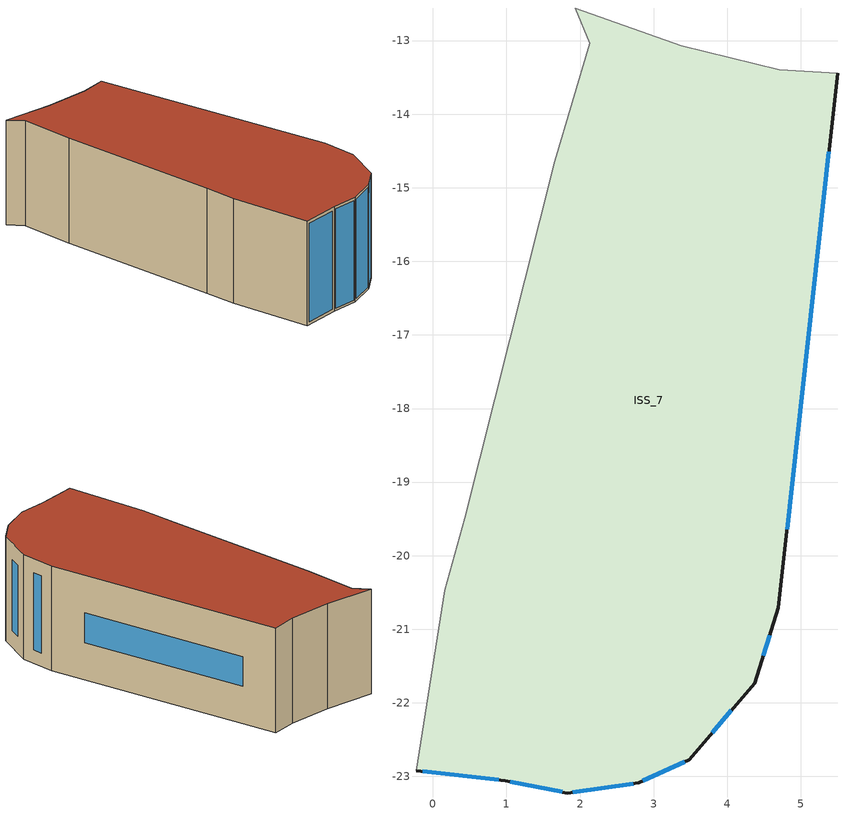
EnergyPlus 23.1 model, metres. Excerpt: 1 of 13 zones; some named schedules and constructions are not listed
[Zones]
ISS_7
 floor outside (90.1-2019 Nonresidential CZ 0 Exterior Floor (Mass)): -0.22,-22.92 0.16,-20.47 0.44,-19.49 1.65,-14.64 2.13,-13.04 1.93,-12.56 3.38,-13.07 4.71,-13.4 5.5,-13.44 4.7,-20.71 4.37,-21.73 3.48,-22.77 2.8,-23.09 1.83,-23.22 0.98,-23.06 z9
 wall outside (90.1-2019 Nonresidential CZ 0 Exterior Wall (Mass)): -0.22,-22.92 0.98,-23.06 1.83,-23.22 2.8,-23.09 3.48,-22.77 4.37,-21.73 4.7,-20.71 5.5,-13.44 z9:12
 wall to ISS_0 (Interior Partition (Mass)_FLIPPED): 5.5,-13.44 4.71,-13.4 3.38,-13.07 1.93,-12.56 2.13,-13.04 1.65,-14.64 0.44,-19.49 z9:12
 wall to ISS_11 (Interior Partition (Mass)): 0.44,-19.49 0.16,-20.47 -0.22,-22.92 z9:12
 window (90.1-2019 Nonresidential CZ 0 Glazing (Operable)): -0.13,-22.93 0.89,-23.05 z9.09:11.91; 1.05,-23.07 1.76,-23.21 z9.07:11.93; 1.9,-23.21 2.72,-23.1 z9.08:11.92; 2.85,-23.06 3.43,-22.8 z9.06:11.94; 3.8,-22.41 4.06,-22.1 z9.48:11.52; 4.49,-21.36 4.58,-21.08 z9.39:11.61; 4.81,-19.64 5.38,-14.51 z10.07:10.93
 roof outside (90.1-2019 Nonresidential CZ 0 Exterior Roof (Mass)): -0.22,-22.92 0.98,-23.06 1.83,-23.22 2.8,-23.09 3.48,-22.77 4.37,-21.73 4.7,-20.71 5.5,-13.44 4.71,-13.4 3.38,-13.07 1.93,-12.56 2.13,-13.04 1.65,-14.64 0.44,-19.49 0.16,-20.47 z12
[Schedule:Week:Daily]
NatVentAvail_ISS_9_24: ca33ea72-290d-466f-a10d-04f5078d5459, 80ac7100-fecc-432b-b8d8-0aef27925792, 0912e7bf-7941-4e81-81b9-3fe24044cb67, d3ac68ac-e5e1-41af-bbe9-eeafd04eb16f, 9366b974-fd66-436a-86a6-3dff316a52ed, 13d55ff6-3126-4d7e-a0b5-9d8af0269879, f26b9bc5-ebc0-49e0-b6f6-a9aecd680394, ca33ea72-290d-466f-a10d-04f5078d5459, ca33ea72-290d-466f-a10d-04f5078d5459, ca33ea72-290d-466f-a10d-04f5078d5459, ca33ea72-290d-466f-a10d-04f5078d5459, ca33ea72-290d-466f-a10d-04f5078d5459
NatVentAvail_ISS_9_25: 5e0caf0a-0975-4095-aeee-5177679fc916, ef3acc4a-62a7-4368-b11b-0bc0ee34e112, 768736c6-1e3d-478b-935d-de285d9124b7, a7131d28-bfe0-4a79-ba31-4b6647055931, 0b9b0190-0d32-4286-8001-29d5007821be, 1e2a233d-4ecc-4662-8356-21ca5b01d4a7, ed222975-a6bd-4094-8680-d0088485bc24, 5e0caf0a-0975-4095-aeee-5177679fc916, 5e0caf0a-0975-4095-aeee-5177679fc916, 5e0caf0a-0975-4095-aeee-5177679fc916, 5e0caf0a-0975-4095-aeee-5177679fc916, 5e0caf0a-0975-4095-aeee-5177679fc916
NatVentAvail_ISS_9_26: a0b2a994-346e-4f55-a40b-16c7d419b6a2, 93805fc4-68be-4367-b3d0-b1b0e915321a, 5b29b277-6946-4da2-9128-33dfe5b4a573, d8981ea7-3b19-4a0d-892a-4c63977dc961, 0f82b64c-7dc7-406a-8c1e-aa47caf37df0, e373829c-525b-4fac-a1b1-a8f08a7194f4, 21a982b9-085a-47cf-8ea2-cb4a41862746, a0b2a994-346e-4f55-a40b-16c7d419b6a2, a0b2a994-346e-4f55-a40b-16c7d419b6a2, a0b2a994-346e-4f55-a40b-16c7d419b6a2, a0b2a994-346e-4f55-a40b-16c7d419b6a2, a0b2a994-346e-4f55-a40b-16c7d419b6a2
NatVentAvail_ISS_9_27: 80324efd-f152-46ce-8575-1a18cefcb39a, 814fabf4-0522-4fe9-8f4f-1de8b595f9f5, d29c8621-b3bd-4f5f-961a-eec346ff4369, a817186f-8b5f-4d80-8c05-1cb199520749, 2dd3d1b6-e47b-47d8-8fa7-20257f54925f, b9bdd769-4ede-4986-a14d-4a501dff3d8b, 26786c90-2d85-41bd-bb4a-5ca09446c117, 80324efd-f152-46ce-8575-1a18cefcb39a, 80324efd-f152-46ce-8575-1a18cefcb39a, 80324efd-f152-46ce-8575-1a18cefcb39a, 80324efd-f152-46ce-8575-1a18cefcb39a, 80324efd-f152-46ce-8575-1a18cefcb39a
NatVentAvail_ISS_9_28: afddefd6-28d4-442d-ad49-25f7afed06cb, 11ce3725-ac08-45b4-8d15-dba4ddbf81b5, 5c9ea6a9-4a28-445d-8b68-fd476ea83ca3, bbbf1602-9477-4e5e-9481-cd1d7e6d0c49, 647e0f2c-778a-4d61-86bf-7f667cec723d, 7e8d2272-57f1-4e50-bfe5-2ae03f082589, 0210ffe0-c8c5-4704-a17c-30f6b7ba5182, afddefd6-28d4-442d-ad49-25f7afed06cb, afddefd6-28d4-442d-ad49-25f7afed06cb, afddefd6-28d4-442d-ad49-25f7afed06cb, afddefd6-28d4-442d-ad49-25f7afed06cb, afddefd6-28d4-442d-ad49-25f7afed06cb
NatVentAvail_ISS_9_29: 9743d7e3-5405-4d04-9865-b119cb90919b, 491b088b-98a8-4ca1-afb7-5d421815d782, ed3e7bd5-1fa8-481b-8e43-0912eb1fffae, 5533be66-3b4f-405b-b799-99f8e34f8cb0, 647e0f2c-778a-4d61-86bf-7f667cec723d, 647e0f2c-778a-4d61-86bf-7f667cec723d, 86fec154-2770-4333-869b-bb2f9d25b5ef, 9743d7e3-5405-4d04-9865-b119cb90919b, 9743d7e3-5405-4d04-9865-b119cb90919b, 9743d7e3-5405-4d04-9865-b119cb90919b, 9743d7e3-5405-4d04-9865-b119cb90919b, 9743d7e3-5405-4d04-9865-b119cb90919b
NatVentAvail_ISS_9_30: 61e7fb13-a446-4ec6-a607-a4a6cd2284d3, 47c5d768-7b4a-48a1-808d-429495cd01bc, da508a49-ad8b-4e53-b9b2-d0164f52c373, dcf350dc-4f7b-4b5e-b1b8-92644482046e, ee0a353c-06c1-410a-9095-8f6744b1c2f1, 93529c20-7374-44df-b5d5-3c3c54298201, ccaff583-bd9d-4d07-a1ac-620ebebbb31c, 61e7fb13-a446-4ec6-a607-a4a6cd2284d3, 61e7fb13-a446-4ec6-a607-a4a6cd2284d3, 61e7fb13-a446-4ec6-a607-a4a6cd2284d3, 61e7fb13-a446-4ec6-a607-a4a6cd2284d3, 61e7fb13-a446-4ec6-a607-a4a6cd2284d3
NatVentAvail_ISS_9_31: 82c106dd-bc00-4fce-8a04-eb4dc76f4f9c, 707ad967-478c-4ac9-9f56-108cb743e184, ed3e7bd5-1fa8-481b-8e43-0912eb1fffae, bbd0b068-26ff-4e4f-a8c0-b57341ff118f, 22fa6a63-464b-4f2c-a65c-d87b5fc7b7d2, 599195e0-ed3c-47ca-9420-8eb2dc85b173, 45bf7535-998e-43fd-8738-e1cb52290b51, 82c106dd-bc00-4fce-8a04-eb4dc76f4f9c, 82c106dd-bc00-4fce-8a04-eb4dc76f4f9c, 82c106dd-bc00-4fce-8a04-eb4dc76f4f9c, 82c106dd-bc00-4fce-8a04-eb4dc76f4f9c, 82c106dd-bc00-4fce-8a04-eb4dc76f4f9c
NatVentAvail_ISS_9_32: cabfadc2-6953-45da-a61a-3c777a358487, 6c62541d-0fa1-4a40-aa60-21a33239d522, 010681ba-3f35-4375-ab69-e478d26ef3a8, f4995040-d87e-4d6b-8b10-33307671ceab, 40516d12-9d9c-490d-bfd0-43ec75ffd147, f0ca66fc-98c0-45fc-b267-2071b25404df, 912a42c6-4e4a-4a4a-86b4-7e837848d989, cabfadc2-6953-45da-a61a-3c777a358487, cabfadc2-6953-45da-a61a-3c777a358487, cabfadc2-6953-45da-a61a-3c777a358487, cabfadc2-6953-45da-a61a-3c777a358487, cabfadc2-6953-45da-a61a-3c777a358487
NatVentAvail_ISS_9_33: dc0ba347-f5a3-4e9a-83c0-c83cc8bc54ae, ecea5fd7-fd1b-406f-aead-827340311a92, 2e9cac2a-bf76-4c29-afb8-0580842f94bd, 8ddd8f98-3bd6-4dbb-9028-2ad25883ccd4, 3e242ed7-cd6c-40cd-b18f-d34fd88d666a, 2e876ef0-6b14-469b-8aab-6b2f59b3159e, a575a69e-0300-4b39-b79f-9cb5c69989e1, dc0ba347-f5a3-4e9a-83c0-c83cc8bc54ae, dc0ba347-f5a3-4e9a-83c0-c83cc8bc54ae, dc0ba347-f5a3-4e9a-83c0-c83cc8bc54ae, dc0ba347-f5a3-4e9a-83c0-c83cc8bc54ae, dc0ba347-f5a3-4e9a-83c0-c83cc8bc54ae
NatVentAvail_ISS_9_34: c71735a8-d2ba-4572-830a-0894734640e5, 15a84b72-439d-4805-ac4c-ff4de479cb51, 99714c36-b1d6-4269-a341-3a8989bea4df, 2fba47ff-7b53-40d4-9c31-7281f1302855, 3bb729e9-ca62-4469-8274-3f21b47b349f, 8c979c6f-6f2c-4314-9f72-cd5781efeae1, c2eda44f-94bb-4372-852e-6bef2cd02afb, c71735a8-d2ba-4572-830a-0894734640e5, c71735a8-d2ba-4572-830a-0894734640e5, c71735a8-d2ba-4572-830a-0894734640e5, c71735a8-d2ba-4572-830a-0894734640e5, c71735a8-d2ba-4572-830a-0894734640e5
NatVentAvail_ISS_9_35: cb2e8875-93ba-420c-9320-8b74680c8990, e062ad48-5426-41dd-bf23-2009f85f336c, 31e6458c-07ac-4517-9220-31c48d09a3b9, 9b7d131e-3186-449e-8b52-dd4789ce3bba, a86efa0d-8891-41c0-89a9-eb536844657b, 035549cb-7cd7-4bfe-8bc9-e49292565a0c, bd6db147-fc37-4205-9b11-5b6f46a8a82d, cb2e8875-93ba-420c-9320-8b74680c8990, cb2e8875-93ba-420c-9320-8b74680c8990, cb2e8875-93ba-420c-9320-8b74680c8990, cb2e8875-93ba-420c-9320-8b74680c8990, cb2e8875-93ba-420c-9320-8b74680c8990
NatVentAvail_ISS_9_36: 14957d78-7096-4cd0-847d-719851f1f9cb, 556129f5-a8ab-42ab-bdec-427f6167c670, acefeeb5-6950-4d29-9a31-038535040565, c95166c3-0df7-4854-af66-5e402a93c156, f497b814-0ae1-4cd8-a428-8543eff9f638, e9c6165c-14cd-4937-a8e7-b565664e8b78, 768736c6-1e3d-478b-935d-de285d9124b7, 14957d78-7096-4cd0-847d-719851f1f9cb, 14957d78-7096-4cd0-847d-719851f1f9cb, 14957d78-7096-4cd0-847d-719851f1f9cb, 14957d78-7096-4cd0-847d-719851f1f9cb, 14957d78-7096-4cd0-847d-719851f1f9cb
NatVentAvail_ISS_9_37: 647e0f2c-778a-4d61-86bf-7f667cec723d, 3f10379c-0093-4767-992c-fd07ff15a921, a515830e-e99d-4f80-8d2d-bceac72bcc96, 708f4b1b-d897-4e40-ba31-5dcf786ec232, 88f0f781-2095-4cab-811f-fcbeafe84bf1, 9497c3f9-e4f3-4ae8-9b5e-6f440661514e, f0d131bc-7259-480b-abc7-8669a17035a5, 647e0f2c-778a-4d61-86bf-7f667cec723d, 647e0f2c-778a-4d61-86bf-7f667cec723d, 647e0f2c-778a-4d61-86bf-7f667cec723d, 647e0f2c-778a-4d61-86bf-7f667cec723d, 647e0f2c-778a-4d61-86bf-7f667cec723d
NatVentAvail_ISS_9_38: 38160a7b-cedf-439a-8059-5cf7941b4912, 03ce9e7a-65d5-46a4-8d63-0140e1345a37, 14957d78-7096-4cd0-847d-719851f1f9cb, cfbf5411-beb3-41e1-9a23-aa0ca608badd, 8dcef693-7ac2-4f5f-997f-bc84f486b6a7, 7eab9e2b-be06-4916-a95d-86be924a48ab, 54e0b8a6-a6b6-4136-87a9-f83568c42000, 38160a7b-cedf-439a-8059-5cf7941b4912, 38160a7b-cedf-439a-8059-5cf7941b4912, 38160a7b-cedf-439a-8059-5cf7941b4912, 38160a7b-cedf-439a-8059-5cf7941b4912, 38160a7b-cedf-439a-8059-5cf7941b4912
NatVentAvail_ISS_9_39: 42116582-086e-478e-a545-e69779dd8a52, 9d288bcf-82ae-4146-9808-df23f250a1dc, d05bd24d-796b-48bf-8bc5-fa42b119640c, 892ca305-55de-4dc0-af6a-51d8376fde55, 7994c865-9a9e-42bf-96af-63adb22c49f4, dce1a1f0-0f4f-47f8-879e-e82bf6481323, 647e0f2c-778a-4d61-86bf-7f667cec723d, 42116582-086e-478e-a545-e69779dd8a52, 42116582-086e-478e-a545-e69779dd8a52, 42116582-086e-478e-a545-e69779dd8a52, 42116582-086e-478e-a545-e69779dd8a52, 42116582-086e-478e-a545-e69779dd8a52
NatVentAvail_ISS_9_40: 5533be66-3b4f-405b-b799-99f8e34f8cb0, 62544955-a936-482c-906c-381c0f763359, 7b40fb9b-38a4-4381-aacb-8ca0e517f460, 6cff4513-23d9-4409-9f82-67d1129c049c, af7cea50-2548-4713-ade1-bb5f1317633d, a6147425-efa8-4ccf-b728-ea99352bfbcc, d3442ac6-991d-4841-938f-e4596bd3233e, 5533be66-3b4f-405b-b799-99f8e34f8cb0, 5533be66-3b4f-405b-b799-99f8e34f8cb0, 5533be66-3b4f-405b-b799-99f8e34f8cb0, 5533be66-3b4f-405b-b799-99f8e34f8cb0, 5533be66-3b4f-405b-b799-99f8e34f8cb0
NatVentAvail_ISS_9_41: 59d3c64f-cbeb-49ec-8387-58f3f2b90f9d, 66007fb2-c5ae-419e-81cc-261699452ae2, 7d14298f-0906-4f3e-9f36-b6a99c817ed8, bd011661-e40d-459e-81a3-81152da9ae29, a116ffe2-3308-46ed-a124-2af9f3d2e74a, db9fa88f-338c-411f-a84f-49e209720758, 803f9708-a926-4751-926f-f16e332721b0, 59d3c64f-cbeb-49ec-8387-58f3f2b90f9d, 59d3c64f-cbeb-49ec-8387-58f3f2b90f9d, 59d3c64f-cbeb-49ec-8387-58f3f2b90f9d, 59d3c64f-cbeb-49ec-8387-58f3f2b90f9d, 59d3c64f-cbeb-49ec-8387-58f3f2b90f9d
NatVentAvail_ISS_9_42: 2808f7b0-1c0f-4144-87d4-a76f10fee8d9, e3fb42f2-a6d4-4862-bf0f-71ab0796680f, 0818dc65-244d-4940-a860-a19bc4301a4e, 2a278de2-dc39-4bd9-9e82-1f718675efa6, b7428224-98b5-45bc-b742-e868bdf63f7d, ffb6534b-00db-462c-8b74-2842105eb40f, fecb7d50-88e2-4d1a-af6c-68455751857f, 2808f7b0-1c0f-4144-87d4-a76f10fee8d9, 2808f7b0-1c0f-4144-87d4-a76f10fee8d9, 2808f7b0-1c0f-4144-87d4-a76f10fee8d9, 2808f7b0-1c0f-4144-87d4-a76f10fee8d9, 2808f7b0-1c0f-4144-87d4-a76f10fee8d9
NatVentAvail_ISS_9_43: 9dc253b0-e231-4f2b-9ea7-828fee2c37e4, fa0bea73-c2e6-45e3-96d8-af98ac851d88, 9be23fc3-474e-46e7-80ab-479dcdd7b12c, 454bf78a-b83d-4394-8a58-09a865dced9e, b4d43366-15f9-4acc-a29f-34d4b033d256, 4871399f-b61b-4905-af7a-bcd03d8ceefa, 763d6eef-4fd2-4aa6-889b-548632fdfbdf, 9dc253b0-e231-4f2b-9ea7-828fee2c37e4, 9dc253b0-e231-4f2b-9ea7-828fee2c37e4, 9dc253b0-e231-4f2b-9ea7-828fee2c37e4, 9dc253b0-e231-4f2b-9ea7-828fee2c37e4, 9dc253b0-e231-4f2b-9ea7-828fee2c37e4
NatVentAvail_ISS_9_44: 0f435dd7-9992-4b1e-916b-d8ab013a0a25, af6d4643-a23d-428c-a926-324cae536613, 4a1d064e-6624-471d-9067-2aa29d2c6981, 5bd9e082-df74-473f-bff6-e8c21f54018f, 7245a75b-724e-4f00-8039-c1458dfc5d4f, 7cd69c54-cd54-49da-b36e-df01f1c90000, 5bc4788b-fd45-4e6f-9cfe-d2f56625bb94, 0f435dd7-9992-4b1e-916b-d8ab013a0a25, 0f435dd7-9992-4b1e-916b-d8ab013a0a25, 0f435dd7-9992-4b1e-916b-d8ab013a0a25, 0f435dd7-9992-4b1e-916b-d8ab013a0a25, 0f435dd7-9992-4b1e-916b-d8ab013a0a25
NatVentAvail_ISS_9_45: 2e6fd446-64fd-454b-83e0-e820f9a5f52d, 47c5d768-7b4a-48a1-808d-429495cd01bc, 24f82ca7-02df-4b2b-8431-49b57da55878, 9154eef6-d584-40c8-9aaf-951aa9aadaa9, d05bd24d-796b-48bf-8bc5-fa42b119640c, ff37fa68-dd59-4cdc-90b5-d7eb4149bc4b, 2e6fd446-64fd-454b-83e0-e820f9a5f52d, 2e6fd446-64fd-454b-83e0-e820f9a5f52d, 2e6fd446-64fd-454b-83e0-e820f9a5f52d, 2e6fd446-64fd-454b-83e0-e820f9a5f52d, 2e6fd446-64fd-454b-83e0-e820f9a5f52d, 2e6fd446-64fd-454b-83e0-e820f9a5f52d
NatVentAvail_ISS_9_46: 3880684c-4c2a-4487-a7e7-7d189b46f996, e3fb42f2-a6d4-4862-bf0f-71ab0796680f, 4976e6ea-0732-4ae9-9683-e3dbb1fc3b68, 66a4b0d3-9729-4bf5-9d08-4a9be02f38f6, 820141ac-03eb-4e58-a5b8-6f2c45d92f95, 33cd5aa4-a96e-426c-81d2-1221b210cbe2, 15d4cf67-ff78-4ec2-8d50-2fc886172d41, 3880684c-4c2a-4487-a7e7-7d189b46f996, 3880684c-4c2a-4487-a7e7-7d189b46f996, 3880684c-4c2a-4487-a7e7-7d189b46f996, 3880684c-4c2a-4487-a7e7-7d189b46f996, 3880684c-4c2a-4487-a7e7-7d189b46f996
NatVentAvail_ISS_9_47: ee9849e3-887a-499a-b882-28cbc8083034, 4b53910d-d204-4947-a54a-cd3d37a40da5, 1223336f-18bf-437e-8268-c0e1954d8743, 753e93bf-89d1-40d1-b309-9bce8eb9f664, 81dae9b8-5997-469a-9117-cbc3d17ebd06, af543aae-b248-4037-99a1-4d50ae8ffb33, 5d5b2702-2c7f-483b-947f-456a0eea631f, ee9849e3-887a-499a-b882-28cbc8083034, ee9849e3-887a-499a-b882-28cbc8083034, ee9849e3-887a-499a-b882-28cbc8083034, ee9849e3-887a-499a-b882-28cbc8083034, ee9849e3-887a-499a-b882-28cbc8083034
NatVentAvail_ISS_9_48: 30d76fa2-4c50-4b3a-ad17-cc10b9aea00e, b717b5df-fc11-4f22-a0bd-12f8fad6ab1c, 69c12385-b157-4fe4-8344-63f7e2c458b7, 827d8c67-cae4-4eb4-a0be-ff347a9871f8, 2b8b0dab-d679-468d-919a-671dc34f505c, b9656b78-909f-4a35-9a7a-69544d47ec9e, 6b2a8a7c-3353-40dc-b63b-3f8b394cf8f3, 30d76fa2-4c50-4b3a-ad17-cc10b9aea00e, 30d76fa2-4c50-4b3a-ad17-cc10b9aea00e, 30d76fa2-4c50-4b3a-ad17-cc10b9aea00e, 30d76fa2-4c50-4b3a-ad17-cc10b9aea00e, 30d76fa2-4c50-4b3a-ad17-cc10b9aea00e
NatVentAvail_ISS_9_49: e0015b53-feea-4429-ada7-d76f0b9231d1, 55596048-ec17-487a-902e-c55c7eb9ace5, b853b29e-9c2c-4892-bd5c-8d3a8b51e72a, 252c8724-0607-4cdb-be98-c91667e48fc6, c2935997-d6a9-4e1d-b60c-1610340fb184, c9327b22-8aae-4475-9a9a-6cf8266ffa2d, 47a5a79d-addb-4f5c-b3b1-a9e1da72ace4, e0015b53-feea-4429-ada7-d76f0b9231d1, e0015b53-feea-4429-ada7-d76f0b9231d1, e0015b53-feea-4429-ada7-d76f0b9231d1, e0015b53-feea-4429-ada7-d76f0b9231d1, e0015b53-feea-4429-ada7-d76f0b9231d1
NatVentAvail_ISS_9_50: ce5cffd1-dfe9-4efa-b3d5-d671689116b9, 7b40fb9b-38a4-4381-aacb-8ca0e517f460, a6f73b0e-533f-4f09-9ae1-883daf27fab8, 0938b528-273c-47a1-9994-1ea175fea59f, 88c98681-de3d-4e86-ac7d-cc4d1fde16bc, 384e5245-378b-4e4a-ad9e-28e078c8ad76, 430e81d0-f273-4145-8489-7b59100bae38, ce5cffd1-dfe9-4efa-b3d5-d671689116b9, ce5cffd1-dfe9-4efa-b3d5-d671689116b9, ce5cffd1-dfe9-4efa-b3d5-d671689116b9, ce5cffd1-dfe9-4efa-b3d5-d671689116b9, ce5cffd1-dfe9-4efa-b3d5-d671689116b9
NatVentAvail_ISS_9_51: cc87b3bc-a484-4a66-ba94-8dbdbdef3971, 12642c11-dbef-4302-a739-7d4c22e4cf91, 235e2975-71d9-4922-b088-0a3fc6f7e5c8, fd6bbb1e-dcd4-4596-a6b1-b28f948110c9, 17666d23-c914-44f2-9bf1-9adc02903633, 8a363d2e-cb01-49ae-b4df-73bd649d6a56, 599195e0-ed3c-47ca-9420-8eb2dc85b173, cc87b3bc-a484-4a66-ba94-8dbdbdef3971, cc87b3bc-a484-4a66-ba94-8dbdbdef3971, cc87b3bc-a484-4a66-ba94-8dbdbdef3971, cc87b3bc-a484-4a66-ba94-8dbdbdef3971, cc87b3bc-a484-4a66-ba94-8dbdbdef3971
NatVentAvail_ISS_9_52: 645b4d4e-ac9d-495e-9a63-2e4d1f50bce6, 645b4d4e-ac9d-495e-9a63-2e4d1f50bce6, 645b4d4e-ac9d-495e-9a63-2e4d1f50bce6, 645b4d4e-ac9d-495e-9a63-2e4d1f50bce6, 645b4d4e-ac9d-495e-9a63-2e4d1f50bce6, 645b4d4e-ac9d-495e-9a63-2e4d1f50bce6, 645b4d4e-ac9d-495e-9a63-2e4d1f50bce6, 645b4d4e-ac9d-495e-9a63-2e4d1f50bce6, 645b4d4e-ac9d-495e-9a63-2e4d1f50bce6, 645b4d4e-ac9d-495e-9a63-2e4d1f50bce6, 645b4d4e-ac9d-495e-9a63-2e4d1f50bce6, 645b4d4e-ac9d-495e-9a63-2e4d1f50bce6
CoolAvail_ISS_10_0: a417bc9b-de5d-478e-ac5a-152c6a4f7a89, 836c73d3-2576-4144-97e6-c70854d764d6, f21eb7b5-cb40-4ed3-bbb3-f16760163231, 53be7783-fd64-423c-a27b-175849620a87, 22bc9668-a33e-41c7-ae03-98d5d5175df1, 2412ec26-a0f2-4143-834a-9f1852bb9a24, c20c6325-035d-4fcf-ab28-c6ec7fc70f12, a417bc9b-de5d-478e-ac5a-152c6a4f7a89, a417bc9b-de5d-478e-ac5a-152c6a4f7a89, a417bc9b-de5d-478e-ac5a-152c6a4f7a89, a417bc9b-de5d-478e-ac5a-152c6a4f7a89, a417bc9b-de5d-478e-ac5a-152c6a4f7a89
CoolAvail_ISS_10_1: 600e6f81-509e-41a3-bf2a-7f4d4cd3f12d, 9c59bec2-965e-4264-86f9-2795118ffd9a, 27e7b16b-72d9-431f-b453-2e2977553cfc, 50203e56-6c21-4e68-9ed3-ec361ae7fbf5, 3c5e5518-20ab-4da8-b48c-757ccb7e7b16, 3e445df1-7824-4703-812c-c04ceaa15678, 9ed38821-d607-4615-af28-74997d602d41, 600e6f81-509e-41a3-bf2a-7f4d4cd3f12d, 600e6f81-509e-41a3-bf2a-7f4d4cd3f12d, 600e6f81-509e-41a3-bf2a-7f4d4cd3f12d, 600e6f81-509e-41a3-bf2a-7f4d4cd3f12d, 600e6f81-509e-41a3-bf2a-7f4d4cd3f12d
CoolAvail_ISS_10_2: fefa7470-6499-4d9c-b07b-9c7f88e447d1, a7dcafae-2906-446c-9b26-0086116a9b99, 3c5e5518-20ab-4da8-b48c-757ccb7e7b16, 54ed71e1-a682-4fa7-a082-a69a991a5405, 836c73d3-2576-4144-97e6-c70854d764d6, 880b13ef-80d1-48a6-8c94-5c4a55c71318, fa33bd47-d0f2-41b1-b05b-c4f59bf5be52, fefa7470-6499-4d9c-b07b-9c7f88e447d1, fefa7470-6499-4d9c-b07b-9c7f88e447d1, fefa7470-6499-4d9c-b07b-9c7f88e447d1, fefa7470-6499-4d9c-b07b-9c7f88e447d1, fefa7470-6499-4d9c-b07b-9c7f88e447d1
CoolAvail_ISS_10_3: a964d107-99e5-4c3f-80a4-b375b6296ccf, 2bf5643d-2712-495e-b11b-f71902a6beb9, 5cc6bdb1-05a1-42f5-8221-9d794d79924b, 2a3339b3-e2e2-45cf-b4ec-3f7e3fbc4b55, 3115536e-5706-4f12-9700-b6739fd72d3d, a417bc9b-de5d-478e-ac5a-152c6a4f7a89, fb0c9244-f965-4aaa-a2ea-ef8543a84256, a964d107-99e5-4c3f-80a4-b375b6296ccf, a964d107-99e5-4c3f-80a4-b375b6296ccf, a964d107-99e5-4c3f-80a4-b375b6296ccf, a964d107-99e5-4c3f-80a4-b375b6296ccf, a964d107-99e5-4c3f-80a4-b375b6296ccf
CoolAvail_ISS_10_4: 6da0d640-41d6-4d81-b6cd-84a96e27eb92, dc335e7b-e40b-45d7-a3b8-b3f38785f657, 0a8c2671-be92-4c7e-aefa-c823da672600, 25096b80-bc5d-4046-ae34-9a421a7ba3f3, 17924a3c-c327-41d2-8c3e-03fad28696f8, 5b6cb459-1bee-44b7-8ed4-1532ec9fd585, dc335e7b-e40b-45d7-a3b8-b3f38785f657, 6da0d640-41d6-4d81-b6cd-84a96e27eb92, 6da0d640-41d6-4d81-b6cd-84a96e27eb92, 6da0d640-41d6-4d81-b6cd-84a96e27eb92, 6da0d640-41d6-4d81-b6cd-84a96e27eb92, 6da0d640-41d6-4d81-b6cd-84a96e27eb92
CoolAvail_ISS_10_5: 1b2b79ad-1cd5-4e6e-8a93-2c334258d025, 7fac5dca-6247-45cd-8dfd-59ff1113f6d2, 0d3f302e-39b3-46db-91ad-ebb567b88478, 2ed8bb58-8f91-4013-ab6e-6fc83ace663d, 6d769ada-60ce-4cc0-b9dc-2cb87715f69f, 34333be0-0b36-417a-bdaa-6125df437898, 1771ffd5-caa0-4928-820c-20e77cdef4f0, 1b2b79ad-1cd5-4e6e-8a93-2c334258d025, 1b2b79ad-1cd5-4e6e-8a93-2c334258d025, 1b2b79ad-1cd5-4e6e-8a93-2c334258d025, 1b2b79ad-1cd5-4e6e-8a93-2c334258d025, 1b2b79ad-1cd5-4e6e-8a93-2c334258d025
CoolAvail_ISS_10_6: 5786a1c6-38cc-438a-a068-25cba8108d9f, 99714c36-b1d6-4269-a341-3a8989bea4df, b6e89017-2100-4019-9f46-5af95941ae45, ad3a6a62-cc7b-4c7e-a7e5-a267f50f4db2, 9b5191b9-2555-434d-b0ed-037681804869, 77e88983-67f6-4b44-98dd-3054537edaa1, dbd4606c-3431-4140-add9-9da3cfab12af, 5786a1c6-38cc-438a-a068-25cba8108d9f, 5786a1c6-38cc-438a-a068-25cba8108d9f, 5786a1c6-38cc-438a-a068-25cba8108d9f, 5786a1c6-38cc-438a-a068-25cba8108d9f, 5786a1c6-38cc-438a-a068-25cba8108d9f
CoolAvail_ISS_10_7: c21ce18f-258a-42b2-8b25-b9ab2e27f413, b43b7172-e3fb-4373-bdc9-8f749b47d15a, bf85736a-8573-442e-bd85-ff585c752e59, 517003f4-7d9d-40fb-96d9-487fb39c5bf8, d911e7df-975a-4f11-9ff0-e05dcd8c4814, ecacc597-b4bd-4c38-8eed-319bf132f5de, d5c7f0f5-559e-4bac-bf6a-45cfbae4ef2a, c21ce18f-258a-42b2-8b25-b9ab2e27f413, c21ce18f-258a-42b2-8b25-b9ab2e27f413, c21ce18f-258a-42b2-8b25-b9ab2e27f413, c21ce18f-258a-42b2-8b25-b9ab2e27f413, c21ce18f-258a-42b2-8b25-b9ab2e27f413
CoolAvail_ISS_10_8: c855a87a-381b-46c5-9509-19cdc15a7f16, 301e79a2-4036-4552-9288-b8d9b4fa0011, 93b745e8-7b9f-4e30-bf71-441b1fdfacd8, e88b8bb8-62ab-4327-a7bc-c4fc003f64de, bbe2ed1d-55af-43bf-9d37-65de6e4a3dd3, 0d434c85-d0d1-4a07-af58-6785c255dbec, 12531b47-a778-409a-afc3-5f5a1a383e38, c855a87a-381b-46c5-9509-19cdc15a7f16, c855a87a-381b-46c5-9509-19cdc15a7f16, c855a87a-381b-46c5-9509-19cdc15a7f16, c855a87a-381b-46c5-9509-19cdc15a7f16, c855a87a-381b-46c5-9509-19cdc15a7f16
CoolAvail_ISS_10_9: 0e76d949-a282-46ec-b801-109060926de2, b4f32424-d3d6-4af7-a79c-c04e2e11757a, 12531b47-a778-409a-afc3-5f5a1a383e38, e719e640-7e00-489b-8edd-bfe7804a2d2a, b5618662-c7cc-49cd-b34e-3453c7b254f5, 1922962d-f5d9-4df7-88ca-7a33a5eb062f, dd18dc81-d582-4864-a0d4-3ada93574e7f, 0e76d949-a282-46ec-b801-109060926de2, 0e76d949-a282-46ec-b801-109060926de2, 0e76d949-a282-46ec-b801-109060926de2, 0e76d949-a282-46ec-b801-109060926de2, 0e76d949-a282-46ec-b801-109060926de2
CoolAvail_ISS_10_10: f2bd7b92-6a91-4a89-8048-be345e62b38b, 12531b47-a778-409a-afc3-5f5a1a383e38, cb1b75e0-4137-4ada-927f-2a61dd554a3e, 09a565fc-3c68-4068-ac26-319aca6ba4b6, 816801dc-b40d-4246-9c25-0442f06b9d2d, 4eb1512c-ff09-472e-9494-275f9ae03200, 5d9c1a4a-b97f-4733-94bd-e5325f87bb21, f2bd7b92-6a91-4a89-8048-be345e62b38b, f2bd7b92-6a91-4a89-8048-be345e62b38b, f2bd7b92-6a91-4a89-8048-be345e62b38b, f2bd7b92-6a91-4a89-8048-be345e62b38b, f2bd7b92-6a91-4a89-8048-be345e62b38b
CoolAvail_ISS_10_11: 12531b47-a778-409a-afc3-5f5a1a383e38, 2626e346-23d2-4094-83a7-631a79799c78, 0bedf773-e20a-4acd-be5e-dfccc22e870d, 24e94fec-3535-439c-998b-a71de5d75a6d, d685fd45-53cd-4718-a5ea-5b6e2e856276, 3d46383b-c6ac-4ba4-9cc0-c0f1da04c7fa, 770208d9-5b4d-4cf1-9200-3452b372fe61, 12531b47-a778-409a-afc3-5f5a1a383e38, 12531b47-a778-409a-afc3-5f5a1a383e38, 12531b47-a778-409a-afc3-5f5a1a383e38, 12531b47-a778-409a-afc3-5f5a1a383e38, 12531b47-a778-409a-afc3-5f5a1a383e38
CoolAvail_ISS_10_12: 2a49bd9e-9915-47a3-954b-a32c9e47500b, 9e08d60f-c9da-484f-bf9e-7837ddd3a511, 85e938f2-61f0-4092-8ec3-83b8dffe3a66, 8ebf287d-460c-41da-8c03-126490aeafa5, 22e4fa96-4470-425b-901e-3615cbdfe0e1, 40eb410b-8b97-46fa-b254-2115dea6cfaa, 4159b8c2-2a64-4123-9940-32357fc1731d, 2a49bd9e-9915-47a3-954b-a32c9e47500b, 2a49bd9e-9915-47a3-954b-a32c9e47500b, 2a49bd9e-9915-47a3-954b-a32c9e47500b, 2a49bd9e-9915-47a3-954b-a32c9e47500b, 2a49bd9e-9915-47a3-954b-a32c9e47500b
CoolAvail_ISS_10_13: 384848ea-7a93-4560-b8ee-ec5266d10625, 614eb25d-e5b8-4107-b54b-5d4158fd9056, 59b33663-589d-48c1-a5c1-6e20830883ec, 6ba29500-ac7b-4d70-ac47-6c007b368cfb, 132cd3ec-a83f-49cf-8648-a09370be4941, f1fc106d-a514-46ef-bff2-05a4dc8aca2f, bdc6b1a4-79d0-4c65-b25e-944cb2d2051c, 384848ea-7a93-4560-b8ee-ec5266d10625, 384848ea-7a93-4560-b8ee-ec5266d10625, 384848ea-7a93-4560-b8ee-ec5266d10625, 384848ea-7a93-4560-b8ee-ec5266d10625, 384848ea-7a93-4560-b8ee-ec5266d10625
CoolAvail_ISS_10_14: da2abcf1-a83d-4caf-99ac-7c2a62dbec30, 70f22cb4-fad8-4aff-b708-de0332d0e58b, b07bd2ae-9cba-45b5-94c7-ce2a78ca4f52, ad638a53-e99d-4644-a045-98fca4859651, fa417855-4ce0-4d2e-8270-c4067d276175, e9d39820-b5ab-4219-8fdb-1f6ea82e7d9a, e7a75f08-2c2f-4d5a-9285-086150afe440, da2abcf1-a83d-4caf-99ac-7c2a62dbec30, da2abcf1-a83d-4caf-99ac-7c2a62dbec30, da2abcf1-a83d-4caf-99ac-7c2a62dbec30, da2abcf1-a83d-4caf-99ac-7c2a62dbec30, da2abcf1-a83d-4caf-99ac-7c2a62dbec30
CoolAvail_ISS_10_15: bf8d8d08-b5da-4eab-ab81-c7e2bc4feb84, 46694bac-1659-4936-ac25-1dc587c6151e, a7b93b7c-bb0d-4569-8ab5-263289a88eca, a6f73b0e-533f-4f09-9ae1-883daf27fab8, 7b0ea395-4744-4def-9f57-029d3dd74e19, 08c1e39c-960a-433e-9073-45c2b326f8cf, 9e58fef7-265b-4234-b35d-6513099853ff, bf8d8d08-b5da-4eab-ab81-c7e2bc4feb84, bf8d8d08-b5da-4eab-ab81-c7e2bc4feb84, bf8d8d08-b5da-4eab-ab81-c7e2bc4feb84, bf8d8d08-b5da-4eab-ab81-c7e2bc4feb84, bf8d8d08-b5da-4eab-ab81-c7e2bc4feb84
CoolAvail_ISS_10_16: 3b99b908-b67b-4082-9c57-f14cd4e20175, dcbf5a53-533c-48f1-bc7a-10c307c2ce74, 621fc430-6fa7-41aa-8575-27ae71a9f12b, 200463b3-062d-4a1d-bf36-fed1ff2f7d55, 7b2f8ec2-5717-4fe3-bdd1-4fc2317bb685, e6926a56-27a5-4f4a-8ddb-61bd12851976, b85d8ef4-832d-42d6-8bbc-591c5725e4ae, 3b99b908-b67b-4082-9c57-f14cd4e20175, 3b99b908-b67b-4082-9c57-f14cd4e20175, 3b99b908-b67b-4082-9c57-f14cd4e20175, 3b99b908-b67b-4082-9c57-f14cd4e20175, 3b99b908-b67b-4082-9c57-f14cd4e20175
CoolAvail_ISS_10_17: faf318e1-52bb-44b2-9559-41b3001244a9, c66cfd29-5af9-4e6c-a3ee-f7fb6640c622, fb7c023f-ec03-413f-b07d-d92b9ac5b466, 46f68e28-e864-40da-a2bf-d5357412eaba, 4700d6ba-9606-44f7-8714-5d4f0055c1bd, 7d5eb8ac-639b-46e3-bfbf-afe987bda89d, bb15e84b-718d-49d9-a2ed-4de5b00f072d, faf318e1-52bb-44b2-9559-41b3001244a9, faf318e1-52bb-44b2-9559-41b3001244a9, faf318e1-52bb-44b2-9559-41b3001244a9, faf318e1-52bb-44b2-9559-41b3001244a9, faf318e1-52bb-44b2-9559-41b3001244a9
CoolAvail_ISS_10_18: c71ad370-f608-45ec-94ff-412ab9c8d591, dc39d774-00dd-4167-add5-508ae4c5a254, aaaaf936-ef6c-4fa6-9fe8-a1a3edeff047, c71ad370-f608-45ec-94ff-412ab9c8d591, 85667b0f-253c-4fc0-b1a3-b59c0e00e3e3, f12a5308-02be-4f39-b291-fa425260f8d2, 39a611e9-6e07-44f2-bfbf-68aadf2830ba, c71ad370-f608-45ec-94ff-412ab9c8d591, c71ad370-f608-45ec-94ff-412ab9c8d591, c71ad370-f608-45ec-94ff-412ab9c8d591, c71ad370-f608-45ec-94ff-412ab9c8d591, c71ad370-f608-45ec-94ff-412ab9c8d591
CoolAvail_ISS_10_19: cf4da5fc-813a-42c6-a8cf-2b9b26fcd408, 5b5307dd-8704-4429-9e64-81538c3ab81d, 72f27e0f-b599-4d81-9918-0a94f5cc3f49, 47d734c6-dcec-4011-bd95-46f6d7a86160, 9cf70d63-5f0f-41fb-a418-96e44ca164e6, 6548734e-50a1-4eab-b1a1-846b9a044538, 5218c88c-08ca-4979-97bd-068abec87058, cf4da5fc-813a-42c6-a8cf-2b9b26fcd408, cf4da5fc-813a-42c6-a8cf-2b9b26fcd408, cf4da5fc-813a-42c6-a8cf-2b9b26fcd408, cf4da5fc-813a-42c6-a8cf-2b9b26fcd408, cf4da5fc-813a-42c6-a8cf-2b9b26fcd408
CoolAvail_ISS_10_20: 4a28bebf-378b-4e0c-98c7-5912cbc0f532, 3acbb844-98a0-44dd-9f8c-a763c2830a79, cf4da5fc-813a-42c6-a8cf-2b9b26fcd408, 88bcd4fe-2e18-43e4-966d-ed453cccf67b, 3cb64b28-6660-477c-87e6-b5ec23b45f9e, fff63c10-cad4-4c0c-a8a8-9c0b9824a16e, 31665143-5f46-4cf0-bce6-529c360b87a2, 4a28bebf-378b-4e0c-98c7-5912cbc0f532, 4a28bebf-378b-4e0c-98c7-5912cbc0f532, 4a28bebf-378b-4e0c-98c7-5912cbc0f532, 4a28bebf-378b-4e0c-98c7-5912cbc0f532, 4a28bebf-378b-4e0c-98c7-5912cbc0f532
CoolAvail_ISS_10_21: 10ea3e9c-c8e4-4c9f-9a24-6f8235490943, 7fac5dca-6247-45cd-8dfd-59ff1113f6d2, fdb1ab0e-c8ed-4873-981d-3b4b36397622, fa0bea73-c2e6-45e3-96d8-af98ac851d88, 41617b40-5751-42f6-8f46-a5aadaf03c91, b0a7b671-b70a-4647-ab0c-9003cefbd400, 939bb1c0-6e51-47b4-9cfe-0db9ee19da19, 10ea3e9c-c8e4-4c9f-9a24-6f8235490943, 10ea3e9c-c8e4-4c9f-9a24-6f8235490943, 10ea3e9c-c8e4-4c9f-9a24-6f8235490943, 10ea3e9c-c8e4-4c9f-9a24-6f8235490943, 10ea3e9c-c8e4-4c9f-9a24-6f8235490943
CoolAvail_ISS_10_22: 820141ac-03eb-4e58-a5b8-6f2c45d92f95, ca7a26c0-72df-4689-81e8-63cdea68c050, d67e7feb-ccfe-464f-92c3-b16381141cd6, cebbc58f-77ce-4730-93be-abe6f592f073, bd45c754-21c7-4c35-83bf-dd566571be01, 3880684c-4c2a-4487-a7e7-7d189b46f996, 6e76de09-a941-4bd2-b96f-27ccec68bb94, 820141ac-03eb-4e58-a5b8-6f2c45d92f95, 820141ac-03eb-4e58-a5b8-6f2c45d92f95, 820141ac-03eb-4e58-a5b8-6f2c45d92f95, 820141ac-03eb-4e58-a5b8-6f2c45d92f95, 820141ac-03eb-4e58-a5b8-6f2c45d92f95
CoolAvail_ISS_10_23: d70b2462-30a3-417d-9b55-76244d579941, 15f13d3f-b812-470b-b1af-9bdc06affd63, 5b780c38-c860-4b71-bae9-05cf259ed1fe, e1876e78-e687-400e-be40-ea94c5217d87, 8fdf88a8-82d9-410f-843e-46d4e1988e20, 597babd5-8b72-400e-8490-dbf98d6e2a09, 6da934b6-2253-4638-820a-9997a3fc5da8, d70b2462-30a3-417d-9b55-76244d579941, d70b2462-30a3-417d-9b55-76244d579941, d70b2462-30a3-417d-9b55-76244d579941, d70b2462-30a3-417d-9b55-76244d579941, d70b2462-30a3-417d-9b55-76244d579941
CoolAvail_ISS_10_24: 475d144a-8d13-4d58-a2da-3ab2e93dc7e7, 789598b5-f611-412a-b310-098c0f691a5d, 755330d8-1b22-4534-a02a-c53480b3a4e5, f78329c8-9ffc-489f-a2f5-fb6cb1761558, b2c2869d-ed13-4fac-99c7-aaf49e3b7844, 090aaad5-a128-486d-b200-6d922c48acf5, 44e7aa45-dbd7-4abf-8184-9797e4b36311, 475d144a-8d13-4d58-a2da-3ab2e93dc7e7, 475d144a-8d13-4d58-a2da-3ab2e93dc7e7, 475d144a-8d13-4d58-a2da-3ab2e93dc7e7, 475d144a-8d13-4d58-a2da-3ab2e93dc7e7, 475d144a-8d13-4d58-a2da-3ab2e93dc7e7
CoolAvail_ISS_10_25: 2b311644-3143-4e4f-ad19-09aa724a8dff, fe849b11-955d-4684-bbd0-a1e9b4aa19b6, 2e6fd446-64fd-454b-83e0-e820f9a5f52d, 9d987cba-2a7a-496d-b90f-662575cd5dd9, 59074af8-0a25-4315-856b-2edfad9a8916, 3a1e6eef-4dd5-40d8-a92a-1dea604d18d4, 01b983bd-2d17-4f0a-968b-3c204645bb15, 2b311644-3143-4e4f-ad19-09aa724a8dff, 2b311644-3143-4e4f-ad19-09aa724a8dff, 2b311644-3143-4e4f-ad19-09aa724a8dff, 2b311644-3143-4e4f-ad19-09aa724a8dff, 2b311644-3143-4e4f-ad19-09aa724a8dff
CoolAvail_ISS_10_26: 545cab68-ce3c-483e-81aa-25f490a46d86, e9d7cb86-8601-40d2-95b1-3c92e2f1f32f, e268dd3c-0642-40bb-803e-666368799ee4, ae668b5a-15f4-4d0c-9872-3a52cf0d1db1, c3fa998d-de58-419b-80c0-a574417382d2, 7d81ac5d-b26f-415c-8e6a-4ece4cfa260c, a498241e-d729-40bc-991e-5e8d708b7bc9, 545cab68-ce3c-483e-81aa-25f490a46d86, 545cab68-ce3c-483e-81aa-25f490a46d86, 545cab68-ce3c-483e-81aa-25f490a46d86, 545cab68-ce3c-483e-81aa-25f490a46d86, 545cab68-ce3c-483e-81aa-25f490a46d86
CoolAvail_ISS_10_27: e013dee8-fee1-44bd-93ae-b3065944c017, d6b96865-a13e-4037-9788-64715abd1b9b, 8b5f9b8a-5b1f-4d82-ae2a-c83ae0d0c6d3, fe860b76-c3cd-4067-b260-22ef71d79255, 1038f0ee-0592-4279-8759-f8a5b7ff0be9, 38166ebe-7deb-496d-aee1-63fe53fd5d6f, f328ec1c-159e-4b23-a9ba-813a56d7d32e, e013dee8-fee1-44bd-93ae-b3065944c017, e013dee8-fee1-44bd-93ae-b3065944c017, e013dee8-fee1-44bd-93ae-b3065944c017, e013dee8-fee1-44bd-93ae-b3065944c017, e013dee8-fee1-44bd-93ae-b3065944c017
CoolAvail_ISS_10_28: e95ca637-2c29-443c-aac9-ba59b1dee0f8, b6064c5e-1f52-49ba-bab2-bca20717d0fd, 868b4ff2-61c0-4b7b-9a5f-ca60dd09d27a, 08289204-ecfb-4d65-829f-a1414e8ace1a, 46f68e28-e864-40da-a2bf-d5357412eaba, f83a6363-48d5-4fba-9f21-57b9a9ad5f78, 10ea3e9c-c8e4-4c9f-9a24-6f8235490943, e95ca637-2c29-443c-aac9-ba59b1dee0f8, e95ca637-2c29-443c-aac9-ba59b1dee0f8, e95ca637-2c29-443c-aac9-ba59b1dee0f8, e95ca637-2c29-443c-aac9-ba59b1dee0f8, e95ca637-2c29-443c-aac9-ba59b1dee0f8
CoolAvail_ISS_10_29: 571d3694-669f-439a-bcb0-6cf6216108a2, 1a79cb03-f92c-4589-8d75-bc6275836837, 8661a43f-711f-4b17-8503-5213d123ea7a, a0229f07-dc1c-4560-a905-13b11cc59c09, 46f68e28-e864-40da-a2bf-d5357412eaba, 46f68e28-e864-40da-a2bf-d5357412eaba, a568f926-99aa-414a-a7ea-b3768ceeb753, 571d3694-669f-439a-bcb0-6cf6216108a2, 571d3694-669f-439a-bcb0-6cf6216108a2, 571d3694-669f-439a-bcb0-6cf6216108a2, 571d3694-669f-439a-bcb0-6cf6216108a2, 571d3694-669f-439a-bcb0-6cf6216108a2
CoolAvail_ISS_10_30: 45061b19-febd-4526-9570-1f21a7086f0c, 12531b47-a778-409a-afc3-5f5a1a383e38, 59666eb1-6c28-46bb-940b-6ca59630d910, cd744dcf-dce2-4d4b-a7f8-daa602f3d211, 0ca7b911-3826-4d48-a57a-7394f15a51f2, f6108009-b0aa-49ae-94be-0677e594ceb6, 820c4c58-c42d-41e9-b215-4e7bf05f5197, 45061b19-febd-4526-9570-1f21a7086f0c, 45061b19-febd-4526-9570-1f21a7086f0c, 45061b19-febd-4526-9570-1f21a7086f0c, 45061b19-febd-4526-9570-1f21a7086f0c, 45061b19-febd-4526-9570-1f21a7086f0c
CoolAvail_ISS_10_31: 9cc47e2c-ee00-4099-96b8-4162a42716a7, 88bcd4fe-2e18-43e4-966d-ed453cccf67b, 8661a43f-711f-4b17-8503-5213d123ea7a, 10df2edd-0f84-4e5f-b701-53d8b9d13dc2, 2a0d46ec-18cd-4a02-8e4a-311bff42c3ea, cb1b3717-686f-4d32-bbe1-ea75913f93bd, fc997b3a-f9f1-40cb-b1c0-d35cee9c5c25, 9cc47e2c-ee00-4099-96b8-4162a42716a7, 9cc47e2c-ee00-4099-96b8-4162a42716a7, 9cc47e2c-ee00-4099-96b8-4162a42716a7, 9cc47e2c-ee00-4099-96b8-4162a42716a7, 9cc47e2c-ee00-4099-96b8-4162a42716a7
CoolAvail_ISS_10_32: fa8c74fe-c95d-4660-b85a-88cf6b44ead0, 185236a1-42cc-4378-8d2a-f0c687be8152, 646e6a7b-e232-4f54-a341-6ea0961270c4, 5ef0380c-8530-4672-89b2-d0053777c4b0, 184a39fc-adbe-4550-bd70-535d58a703fa, 72b43716-8d98-4033-a577-9813a5c5ed84, a2b35108-d538-4e8f-9979-27f03970389e, fa8c74fe-c95d-4660-b85a-88cf6b44ead0, fa8c74fe-c95d-4660-b85a-88cf6b44ead0, fa8c74fe-c95d-4660-b85a-88cf6b44ead0, fa8c74fe-c95d-4660-b85a-88cf6b44ead0, fa8c74fe-c95d-4660-b85a-88cf6b44ead0
CoolAvail_ISS_10_33: 5494cabf-0719-4997-ac73-9b5e24d4f528, 6db75396-19b1-46b9-8235-e91e69c05566, 872ae464-bc5c-41e4-ab98-84459ce587c9, 91d1037a-2dc5-4426-b058-420dc496d604, b169fd0d-a363-4637-a59b-2c954cb74e7c, fdb1ab0e-c8ed-4873-981d-3b4b36397622, 7196ffaf-b576-46e3-aa76-b70bf992a3f0, 5494cabf-0719-4997-ac73-9b5e24d4f528, 5494cabf-0719-4997-ac73-9b5e24d4f528, 5494cabf-0719-4997-ac73-9b5e24d4f528, 5494cabf-0719-4997-ac73-9b5e24d4f528, 5494cabf-0719-4997-ac73-9b5e24d4f528
CoolAvail_ISS_10_34: ea04392c-e9c8-4168-be16-abac06a691cf, 99dec3e1-bac3-4d96-8738-6f196348ee5c, f8c5082e-a237-4130-a017-d6e29cf6c566, 0bacbfc9-5ecd-42bf-937d-7f05193bacb1, 9338b558-b06d-40e3-98d1-683436e893bc, cbcac942-5ac6-497f-90c1-b73735c17716, ce094aa2-080d-43a6-8362-0479873b68df, ea04392c-e9c8-4168-be16-abac06a691cf, ea04392c-e9c8-4168-be16-abac06a691cf, ea04392c-e9c8-4168-be16-abac06a691cf, ea04392c-e9c8-4168-be16-abac06a691cf, ea04392c-e9c8-4168-be16-abac06a691cf
CoolAvail_ISS_10_35: d8a31d8f-75b0-446f-8f73-4dab2d5eed0f, 3d3f794c-1ec6-4740-9d07-d3bc5787070e, 600e6f81-509e-41a3-bf2a-7f4d4cd3f12d, fb8483dc-7f45-461b-b657-57cfb4a0f116, dbd4606c-3431-4140-add9-9da3cfab12af, 47ade2ef-f521-4468-a89a-ca1d94eb3f8d, 865ad902-8718-419c-ba38-6eb7f9723016, d8a31d8f-75b0-446f-8f73-4dab2d5eed0f, d8a31d8f-75b0-446f-8f73-4dab2d5eed0f, d8a31d8f-75b0-446f-8f73-4dab2d5eed0f, d8a31d8f-75b0-446f-8f73-4dab2d5eed0f, d8a31d8f-75b0-446f-8f73-4dab2d5eed0f
CoolAvail_ISS_10_36: 5bfff525-f3c7-4879-bdef-dd42af90710c, 4a28bebf-378b-4e0c-98c7-5912cbc0f532, b922b942-fdab-4a96-9b47-d4432acc14f1, 28b5e9c5-ec92-4bc0-880e-c13979e5b68a, 9e27aeda-e383-459f-8111-847aee1a07f8, 5b833201-b28d-4821-8bcc-1962c3eedb27, 2e6fd446-64fd-454b-83e0-e820f9a5f52d, 5bfff525-f3c7-4879-bdef-dd42af90710c, 5bfff525-f3c7-4879-bdef-dd42af90710c, 5bfff525-f3c7-4879-bdef-dd42af90710c, 5bfff525-f3c7-4879-bdef-dd42af90710c, 5bfff525-f3c7-4879-bdef-dd42af90710c
CoolAvail_ISS_10_37: 46f68e28-e864-40da-a2bf-d5357412eaba, 3a127710-7443-45f8-9489-889a76faaeff, eb2fa523-9aea-4a86-822f-7402be31336a, 85ee5b97-4fa1-480e-a81b-23baca38898e, c1d74090-dc97-4b67-bd84-a8115544f061, 836c73d3-2576-4144-97e6-c70854d764d6, 0b6cf2cc-02c6-4932-88ad-d99945c2565a, 46f68e28-e864-40da-a2bf-d5357412eaba, 46f68e28-e864-40da-a2bf-d5357412eaba, 46f68e28-e864-40da-a2bf-d5357412eaba, 46f68e28-e864-40da-a2bf-d5357412eaba, 46f68e28-e864-40da-a2bf-d5357412eaba
CoolAvail_ISS_10_38: 5b44b215-89ad-466a-9d7a-e6cb0c1999ba, 88c201f4-a5f6-491a-bc11-c75b9bd2e93f, 5bfff525-f3c7-4879-bdef-dd42af90710c, 454b3b25-2b2f-49a6-8bed-e14204a32b55, 744dab85-5a37-4e81-9f92-61f0bdaf9431, 3e861000-1ec8-46bf-b579-71132bfb23a5, 2a9cda35-25b3-4e50-900b-b9b739b834aa, 5b44b215-89ad-466a-9d7a-e6cb0c1999ba, 5b44b215-89ad-466a-9d7a-e6cb0c1999ba, 5b44b215-89ad-466a-9d7a-e6cb0c1999ba, 5b44b215-89ad-466a-9d7a-e6cb0c1999ba, 5b44b215-89ad-466a-9d7a-e6cb0c1999ba
CoolAvail_ISS_10_39: d05bd24d-796b-48bf-8bc5-fa42b119640c, 5b0ed4c9-7ceb-4b8c-a43c-ed9929f58d1e, 42116582-086e-478e-a545-e69779dd8a52, da6a2a0d-ac28-4011-a787-516f61c1a55f, 7ab4d364-6ba9-438d-8f5d-1eddf824954b, 24ef2dfb-7799-47fd-aa30-c4119d08dbd6, 46f68e28-e864-40da-a2bf-d5357412eaba, d05bd24d-796b-48bf-8bc5-fa42b119640c, d05bd24d-796b-48bf-8bc5-fa42b119640c, d05bd24d-796b-48bf-8bc5-fa42b119640c, d05bd24d-796b-48bf-8bc5-fa42b119640c, d05bd24d-796b-48bf-8bc5-fa42b119640c
CoolAvail_ISS_10_40: a0229f07-dc1c-4560-a905-13b11cc59c09, 7c36500b-8f66-47ac-915e-d734a9855751, 8be4abe7-000c-42f9-aa1f-6b8a2ac92743, 2e27c99f-a5c0-4f60-9206-11009ee6b478, 814d7899-a77d-42ff-af6e-11b54aa89900, db5997a3-e434-4ba0-9f3c-0db9acbed074, 1fd36c70-2295-48b5-9395-b3c8fa6ed09c, a0229f07-dc1c-4560-a905-13b11cc59c09, a0229f07-dc1c-4560-a905-13b11cc59c09, a0229f07-dc1c-4560-a905-13b11cc59c09, a0229f07-dc1c-4560-a905-13b11cc59c09, a0229f07-dc1c-4560-a905-13b11cc59c09
CoolAvail_ISS_10_41: 2a72a13d-5e4b-44db-ad01-76264dc349fa, 51ef5e7c-7b1d-4df3-9b0a-0fbe2372d03c, 6122a214-3f2d-4de6-bf8e-379ec44e7dd8, 803fcd09-69c6-40dd-9b35-5d7ac15a68d8, 2538803e-4c51-472b-b103-07a3d55689f9, a272fd6b-d428-4692-ada8-1e738b84d36b, adef7895-6f02-48d0-9f4d-54e5f1119188, 2a72a13d-5e4b-44db-ad01-76264dc349fa, 2a72a13d-5e4b-44db-ad01-76264dc349fa, 2a72a13d-5e4b-44db-ad01-76264dc349fa, 2a72a13d-5e4b-44db-ad01-76264dc349fa, 2a72a13d-5e4b-44db-ad01-76264dc349fa
CoolAvail_ISS_10_42: 78c93035-ebce-4343-b1a8-f86602726ac7, 604badd7-400e-43fb-bd32-c34a42cb7ecd, 0c0d324b-0d6b-4f90-bb7c-1137a90bd877, c10c4fbe-61ee-4d52-8bae-482017d4afb2, df0bba37-3d70-4a9e-bf06-86b61b93159a, 3cb0e0dd-037d-4dde-8597-6468a4d6918c, 125e9192-c0aa-4bd7-8597-20248584bc62, 78c93035-ebce-4343-b1a8-f86602726ac7, 78c93035-ebce-4343-b1a8-f86602726ac7, 78c93035-ebce-4343-b1a8-f86602726ac7, 78c93035-ebce-4343-b1a8-f86602726ac7, 78c93035-ebce-4343-b1a8-f86602726ac7
CoolAvail_ISS_10_43: d6dcf4c3-3c31-4ad2-a140-0da0cadc56a7, 99ba14a1-6c44-4f38-ba13-93252c98763a, 330628cd-783c-4e4e-861e-a357226f984d, 41c35824-3f9f-43df-8edd-b30b44d2a37a, 478a7a83-7c34-47a1-80c9-d558c050b604, f7b08b5d-0dda-45f4-8219-4d22e9f62385, b39bc4c5-9218-422b-b413-d69710c60b74, d6dcf4c3-3c31-4ad2-a140-0da0cadc56a7, d6dcf4c3-3c31-4ad2-a140-0da0cadc56a7, d6dcf4c3-3c31-4ad2-a140-0da0cadc56a7, d6dcf4c3-3c31-4ad2-a140-0da0cadc56a7, d6dcf4c3-3c31-4ad2-a140-0da0cadc56a7
CoolAvail_ISS_10_44: 78e55134-c146-4401-bc54-34c713d829d2, bdb04c5f-5c95-4945-8cfd-93e3131f8926, 6c612a57-929d-4dfc-8748-f7e01d78e87b, 73f8adfb-2b02-49ce-b917-dc74dc9f2e5f, 4a56945c-6f69-44a9-8f50-3a34e26c2db6, a6698840-9b46-4a97-bcc8-f7cda19bc93f, 2fb50c63-efcc-41cf-b813-91b9eca99eb9, 78e55134-c146-4401-bc54-34c713d829d2, 78e55134-c146-4401-bc54-34c713d829d2, 78e55134-c146-4401-bc54-34c713d829d2, 78e55134-c146-4401-bc54-34c713d829d2, 78e55134-c146-4401-bc54-34c713d829d2
CoolAvail_ISS_10_45: 768736c6-1e3d-478b-935d-de285d9124b7, 12531b47-a778-409a-afc3-5f5a1a383e38, ad1631eb-f151-4929-a83b-de4f56066a8f, 22b36ce7-05db-412a-9cf0-3c84da4ce7ab, 42116582-086e-478e-a545-e69779dd8a52, 053eccda-6cb1-4086-9d93-7d8252609908, 768736c6-1e3d-478b-935d-de285d9124b7, 768736c6-1e3d-478b-935d-de285d9124b7, 768736c6-1e3d-478b-935d-de285d9124b7, 768736c6-1e3d-478b-935d-de285d9124b7, 768736c6-1e3d-478b-935d-de285d9124b7, 768736c6-1e3d-478b-935d-de285d9124b7
